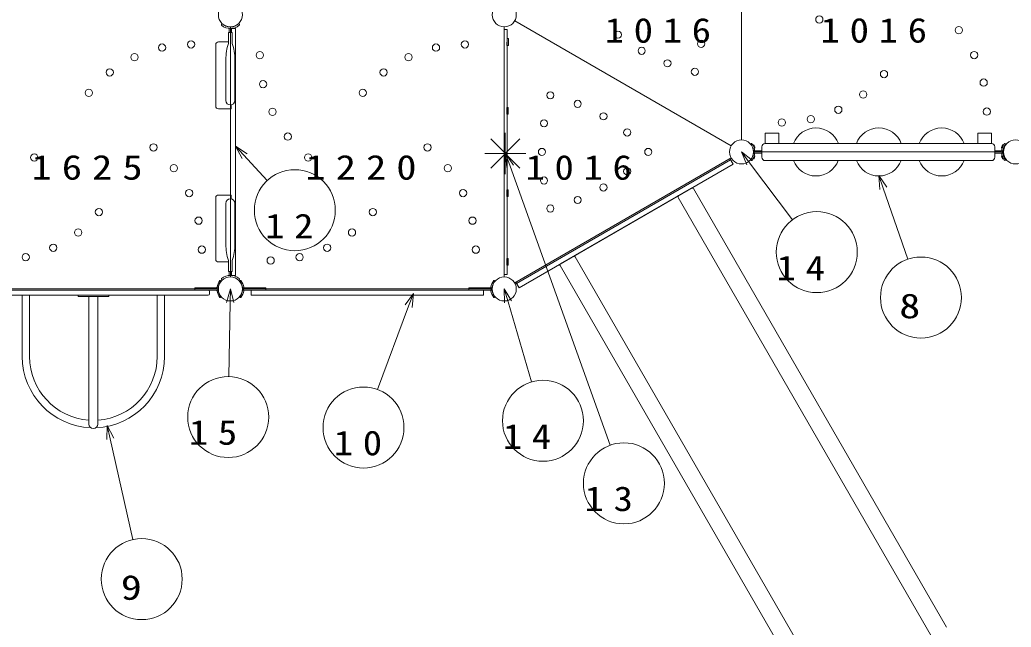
# Model space of a CAD drawing. Units: millimetres on the paper. Extents: x 0 to 420, y -594 to 297.
# Drawn here: x 156.7 to 218, y 144.8 to 182.3 of the extents above; entities that cross this region are included whole.
import ezdxf
from ezdxf.enums import TextEntityAlignment as Align

# ---------------------------------------------------------------- set-up
doc = ezdxf.new("R2010")
doc.units = ezdxf.units.MM
for name, color, linetype, lineweight in [('2D', 7, 'Continuous', 13), ('AM_5', 7, 'Continuous', 13), ('TEXT', 7, 'Continuous', 13)]:
    doc.layers.add(name, color=color, linetype=linetype, lineweight=lineweight)
doc.styles.add('ＭＳ ゴシック', font='')
doc.styles.get('ＭＳ ゴシック').set_extended_font_data('MS Gothic')

msp = doc.modelspace()

# ---------------------------------------------------------------- linework, layer by layer
at = {"layer": '2D'}
for p, q in [((201.309, 190.303), (201.309, 174.869)), ((201.309, 190.303), (201.309, 174.869)), ((169.22, 182.062), (169.209, 182.049)), ((169.743, 166.412), (169.743, 181.846)), ((169.744, 181.846), (169.744, 166.412)), ((170.268, 182.062), (170.278, 182.049)), ((186.659, 166.412), (186.659, 181.846)), ((186.66, 166.411), (186.66, 181.846)), ((187.301, 182.216), (200.667, 174.499)), ((200.668, 174.499), (187.301, 182.216)), ((169.627, 181.503), (169.86, 181.503)), ((169.627, 181.503), (169.627, 180.837)), ((169.669, 181.727), (169.669, 181.503)), ((169.744, 181.745), (169.744, 181.503)), ((169.744, 181.727), (169.744, 181.503)), ((169.744, 181.727), (169.744, 181.503)), ((169.819, 181.727), (169.819, 181.503)), ((170.059, 181.745), (169.824, 181.745)), ((169.86, 181.503), (169.86, 180.837)), ((170.059, 166.513), (170.059, 181.745)), ((186.659, 181.695), (186.66, 166.562)), ((186.829, 181.695), (186.659, 181.695)), ((186.829, 166.562), (186.829, 181.695)), ((168.844, 180.753), (168.844, 176.954)), ((169.627, 180.92), (169.01, 180.92)), ((186.823, 180.701), (186.828, 181.122)), ((186.91, 180.701), (186.823, 180.701)), ((186.828, 181.122), (186.91, 181.122)), ((186.91, 181.122), (186.91, 180.701)), ((169.465, 177.304), (169.465, 179.837)), ((170.022, 177.304), (170.022, 179.837)), ((169.794, 177.03), (169.794, 176.787)), ((169.794, 176.787), (169.01, 176.787)), ((169.743, 171.471), (169.743, 176.787)), ((186.822, 176.46), (186.826, 176.881)), ((186.909, 176.46), (186.822, 176.46)), ((186.826, 176.881), (186.909, 176.881)), ((186.909, 176.881), (186.909, 176.46)), ((186.724, 175.301), (186.724, 172.761)), ((202.774, 175.287), (203.621, 175.287)), ((202.774, 174.65), (202.774, 175.287)), ((203.621, 175.287), (203.621, 174.65)), ((215.906, 175.287), (216.753, 175.287)), ((215.906, 174.65), (215.906, 175.287)), ((216.753, 175.287), (216.753, 174.65)), ((187.622, 174.929), (185.826, 173.133)), ((185.826, 174.929), (187.622, 173.133)), ((201.925, 174.653), (201.876, 174.613)), ((201.876, 174.613), (201.897, 174.588)), ((201.897, 174.588), (201.921, 174.553)), ((201.921, 174.553), (201.946, 174.513)), ((201.93, 174.653), (201.925, 174.653)), ((201.942, 174.651), (201.93, 174.653)), ((201.946, 174.646), (201.942, 174.651)), ((201.951, 174.641), (201.946, 174.646)), ((201.946, 174.513), (201.97, 174.473)), ((201.97, 174.616), (201.951, 174.641)), ((201.993, 174.581), (201.97, 174.616)), ((202.012, 174.548), (201.993, 174.581)), ((202.016, 174.55), (202.012, 174.548)), ((202.04, 174.496), (202.012, 174.548)), ((202.04, 174.56), (202.016, 174.55)), ((202.059, 174.56), (202.04, 174.56)), ((202.063, 174.447), (202.04, 174.496)), ((202.073, 174.546), (202.059, 174.56)), ((202.082, 174.524), (202.073, 174.546)), ((202.091, 174.499), (202.082, 174.524)), ((202.103, 174.471), (202.091, 174.499)), ((202.774, 174.65), (216.743, 174.65)), ((217.402, 174.471), (217.414, 174.499)), ((217.414, 174.499), (217.423, 174.524)), ((217.423, 174.524), (217.432, 174.546)), ((217.432, 174.546), (217.446, 174.56)), ((217.442, 174.447), (217.465, 174.496)), ((217.446, 174.56), (217.465, 174.56)), ((217.465, 174.56), (217.488, 174.55)), ((217.465, 174.496), (217.493, 174.548)), ((217.488, 174.55), (217.493, 174.548)), ((217.493, 174.548), (217.512, 174.581)), ((217.512, 174.581), (217.535, 174.616)), ((217.535, 174.616), (217.554, 174.641)), ((217.559, 174.513), (217.535, 174.473)), ((217.554, 174.641), (217.559, 174.646)), ((217.559, 174.646), (217.563, 174.651)), ((217.584, 174.553), (217.559, 174.513)), ((217.563, 174.651), (217.575, 174.653)), ((217.575, 174.653), (217.58, 174.653)), ((217.58, 174.653), (217.629, 174.613)), ((217.608, 174.588), (217.584, 174.553)), ((217.629, 174.613), (217.608, 174.588)), ((170.059, 174.48), (170.462, 173.718)), ((170.79, 174.021), (170.059, 174.48)), ((172.024, 172.363), (170.059, 174.48)), ((187.994, 174.031), (185.454, 174.031)), ((201.97, 174.473), (201.991, 174.429)), ((201.991, 174.429), (202.009, 174.379)), ((201.991, 173.83), (202.009, 173.879)), ((202.009, 174.379), (202.023, 174.33)), ((202.009, 173.879), (202.023, 173.928)), ((202.023, 174.33), (202.037, 174.279)), ((202.023, 173.928), (202.037, 173.98)), ((202.037, 174.279), (202.045, 174.223)), ((202.037, 173.98), (202.045, 174.036)), ((202.045, 174.223), (202.049, 174.204)), ((202.045, 174.036), (202.049, 174.054)), ((202.049, 174.204), (202.059, 174.188)), ((202.049, 174.054), (202.059, 174.071)), ((202.05, 174.129), (217.484, 174.129)), ((202.059, 174.188), (202.073, 174.167)), ((202.059, 174.071), (202.073, 174.092)), ((202.082, 174.398), (202.063, 174.447)), ((202.073, 174.167), (202.082, 174.157)), ((202.073, 174.092), (202.082, 174.101)), ((202.098, 174.344), (202.082, 174.398)), ((202.082, 174.157), (202.087, 174.15)), ((202.082, 174.101), (202.087, 174.108)), ((202.098, 173.914), (202.082, 173.86)), ((202.087, 174.15), (202.115, 174.136)), ((202.087, 174.108), (202.115, 174.122)), ((202.096, 174.354), (202.119, 174.363)), ((202.096, 173.905), (202.119, 173.895)), ((202.11, 174.293), (202.098, 174.344)), ((202.11, 173.965), (202.098, 173.914)), ((202.115, 174.443), (202.103, 174.471)), ((202.119, 174.237), (202.11, 174.293)), ((202.119, 174.022), (202.11, 173.965)), ((202.124, 174.419), (202.115, 174.443)), ((202.115, 174.136), (202.117, 174.134)), ((202.115, 174.122), (202.117, 174.125)), ((202.117, 174.134), (202.152, 174.129)), ((202.117, 174.125), (202.152, 174.129)), ((202.119, 174.363), (202.133, 174.377)), ((202.119, 173.895), (202.133, 173.881)), ((202.133, 174.396), (202.124, 174.419)), ((202.133, 174.377), (202.133, 174.396)), ((202.133, 173.881), (202.133, 173.863)), ((202.562, 174.205), (202.14, 174.206)), ((202.562, 174.053), (202.14, 174.052)), ((202.152, 174.129), (202.562, 174.129)), ((202.152, 174.129), (202.562, 174.129)), ((202.562, 173.803), (202.562, 174.438)), ((216.955, 174.438), (216.955, 173.803)), ((216.955, 174.205), (217.364, 174.206)), ((217.353, 174.129), (216.955, 174.129)), ((217.353, 174.129), (216.955, 174.129)), ((216.955, 174.053), (217.364, 174.052)), ((217.388, 174.134), (217.353, 174.129)), ((217.388, 174.125), (217.353, 174.129)), ((217.371, 174.396), (217.381, 174.419)), ((217.371, 174.377), (217.371, 174.396)), ((217.385, 174.363), (217.371, 174.377)), ((217.385, 173.895), (217.371, 173.881)), ((217.371, 173.881), (217.371, 173.863)), ((217.381, 174.419), (217.39, 174.443)), ((217.409, 174.354), (217.385, 174.363)), ((217.385, 174.237), (217.395, 174.293)), ((217.385, 174.022), (217.395, 173.965)), ((217.409, 173.905), (217.385, 173.895)), ((217.39, 174.136), (217.388, 174.134)), ((217.39, 174.122), (217.388, 174.125)), ((217.39, 174.443), (217.402, 174.471)), ((217.418, 174.15), (217.39, 174.136)), ((217.418, 174.108), (217.39, 174.122)), ((217.395, 174.293), (217.407, 174.344)), ((217.395, 173.965), (217.407, 173.914)), ((217.407, 174.344), (217.423, 174.398)), ((217.407, 173.914), (217.423, 173.86)), ((217.423, 174.157), (217.418, 174.15)), ((217.423, 174.101), (217.418, 174.108)), ((217.423, 174.398), (217.442, 174.447)), ((217.432, 174.167), (217.423, 174.157)), ((217.432, 174.092), (217.423, 174.101)), ((217.446, 174.188), (217.432, 174.167)), ((217.446, 174.071), (217.432, 174.092)), ((217.456, 174.204), (217.446, 174.188)), ((217.456, 174.054), (217.446, 174.071)), ((217.46, 174.223), (217.456, 174.204)), ((217.46, 174.036), (217.456, 174.054)), ((217.467, 174.279), (217.46, 174.223)), ((217.467, 173.98), (217.46, 174.036)), ((217.481, 174.33), (217.467, 174.279)), ((217.481, 173.928), (217.467, 173.98)), ((217.495, 174.379), (217.481, 174.33)), ((217.495, 173.879), (217.481, 173.928)), ((217.514, 174.429), (217.495, 174.379)), ((217.514, 173.83), (217.495, 173.879)), ((217.535, 174.473), (217.514, 174.429)), ((200.667, 173.758), (187.301, 166.041)), ((200.667, 173.758), (187.301, 166.041)), ((187.303, 166.042), (200.666, 173.757)), ((187.413, 166.019), (200.631, 173.651)), ((187.571, 165.745), (200.79, 173.376)), ((200.79, 173.376), (200.594, 173.716)), ((201.876, 173.645), (201.897, 173.671)), ((201.925, 173.605), (201.876, 173.645)), ((201.897, 173.671), (201.921, 173.706)), ((201.921, 173.706), (201.946, 173.746)), ((201.93, 173.605), (201.925, 173.605)), ((201.942, 173.608), (201.93, 173.605)), ((201.946, 173.612), (201.942, 173.608)), ((201.946, 173.746), (201.97, 173.785)), ((201.951, 173.617), (201.946, 173.612)), ((201.97, 173.643), (201.951, 173.617)), ((201.97, 173.785), (201.991, 173.83)), ((201.993, 173.678), (201.97, 173.643)), ((202.012, 173.711), (201.993, 173.678)), ((202.04, 173.762), (202.012, 173.711)), ((202.016, 173.708), (202.012, 173.71)), ((202.04, 173.699), (202.016, 173.708)), ((202.063, 173.811), (202.04, 173.762)), ((202.059, 173.699), (202.04, 173.699)), ((202.073, 173.713), (202.059, 173.699)), ((202.082, 173.86), (202.063, 173.811)), ((202.082, 173.734), (202.073, 173.713)), ((202.091, 173.76), (202.082, 173.734)), ((202.103, 173.788), (202.091, 173.76)), ((202.115, 173.816), (202.103, 173.788)), ((202.124, 173.839), (202.115, 173.816)), ((202.133, 173.863), (202.124, 173.839)), ((216.743, 173.591), (202.774, 173.591)), ((217.371, 173.863), (217.381, 173.839)), ((217.381, 173.839), (217.39, 173.816)), ((217.39, 173.816), (217.402, 173.788)), ((217.402, 173.788), (217.414, 173.76)), ((217.414, 173.76), (217.423, 173.734)), ((217.423, 173.86), (217.442, 173.811)), ((217.423, 173.734), (217.432, 173.713)), ((217.432, 173.713), (217.446, 173.699)), ((217.442, 173.811), (217.465, 173.762)), ((217.446, 173.699), (217.465, 173.699)), ((217.465, 173.762), (217.493, 173.711)), ((217.465, 173.699), (217.488, 173.708)), ((217.488, 173.708), (217.493, 173.71)), ((217.493, 173.711), (217.512, 173.678)), ((217.512, 173.678), (217.535, 173.643)), ((217.535, 173.785), (217.514, 173.83)), ((217.559, 173.746), (217.535, 173.785)), ((217.535, 173.643), (217.554, 173.617)), ((217.554, 173.617), (217.559, 173.612)), ((217.584, 173.706), (217.559, 173.746)), ((217.559, 173.612), (217.563, 173.608)), ((217.563, 173.608), (217.575, 173.605)), ((217.575, 173.605), (217.58, 173.605)), ((217.58, 173.605), (217.629, 173.645)), ((217.608, 173.671), (217.584, 173.706)), ((217.629, 173.645), (217.608, 173.671)), ((169.794, 171.471), (169.01, 171.471)), ((169.794, 171.228), (169.794, 171.471)), ((186.822, 171.376), (186.826, 171.798)), ((186.826, 171.798), (186.909, 171.798)), ((186.909, 171.798), (186.909, 171.376)), ((198.222, 171.894), (190.139, 167.227)), ((213.96, 144.801), (198.335, 171.863)), ((168.844, 167.504), (168.844, 171.304)), ((169.465, 170.954), (169.465, 168.421)), ((170.022, 170.954), (170.022, 168.421)), ((186.909, 171.376), (186.822, 171.376)), ((213.022, 144.259), (197.397, 171.322)), ((169.627, 167.338), (169.01, 167.338)), ((169.627, 166.754), (169.627, 167.421)), ((169.86, 166.754), (169.86, 167.421)), ((186.822, 167.135), (186.826, 167.556)), ((186.909, 167.135), (186.822, 167.135)), ((186.826, 167.556), (186.909, 167.556)), ((186.909, 167.556), (186.909, 167.135)), ((206.671, 140.593), (191.047, 167.655)), ((169.627, 166.754), (169.86, 166.754)), ((169.669, 166.531), (169.669, 166.754)), ((169.744, 166.513), (169.744, 166.754)), ((169.744, 166.531), (169.744, 166.754)), ((169.744, 166.531), (169.744, 166.754)), ((169.819, 166.531), (169.819, 166.754)), ((186.66, 166.562), (186.829, 166.562)), ((205.733, 140.051), (190.109, 167.113)), ((169.115, 166.193), (169.098, 166.192)), ((169.163, 166.153), (169.115, 166.193)), ((169.22, 166.196), (169.209, 166.209)), ((169.824, 166.513), (170.059, 166.513)), ((170.268, 166.196), (170.278, 166.209)), ((170.325, 166.153), (170.372, 166.193)), ((170.372, 166.193), (170.39, 166.192)), ((186.031, 166.193), (186.013, 166.192)), ((186.079, 166.153), (186.031, 166.193)), ((187.571, 165.745), (187.375, 166.084)), ((153.569, 165.671), (169.003, 165.671)), ((154.203, 165.596), (168.369, 165.596)), ((167.545, 165.746), (167.545, 165.671)), ((168.888, 165.746), (167.545, 165.746)), ((167.545, 165.596), (167.545, 165.671)), ((168.888, 165.671), (167.545, 165.671)), ((168.888, 165.671), (167.545, 165.671)), ((168.888, 165.596), (167.545, 165.596)), ((168.452, 165.363), (168.452, 165.513)), ((170.484, 165.671), (185.919, 165.671)), ((185.918, 165.671), (170.484, 165.671)), ((170.6, 165.746), (171.942, 165.746)), ((170.6, 165.671), (171.942, 165.671)), ((170.6, 165.671), (171.942, 165.671)), ((170.6, 165.596), (171.942, 165.596)), ((171.035, 165.28), (171.035, 165.596)), ((171.035, 165.596), (185.368, 165.596)), ((171.942, 165.746), (171.942, 165.671)), ((171.942, 165.596), (171.942, 165.671)), ((181.045, 165.389), (180.545, 164.686)), ((180.754, 164.608), (181.045, 165.389)), ((180.964, 164.53), (181.045, 165.389)), ((184.461, 165.746), (184.461, 165.671)), ((185.803, 165.746), (184.461, 165.746)), ((184.461, 165.596), (184.461, 165.671)), ((185.803, 165.671), (184.461, 165.671)), ((185.803, 165.671), (184.461, 165.671)), ((185.803, 165.596), (184.461, 165.596)), ((185.368, 165.28), (185.368, 165.596)), ((154.203, 165.28), (168.369, 165.28)), ((156.893, 161.504), (156.893, 165.28)), ((157.346, 161.504), (157.346, 165.28)), ((160.336, 165.28), (162.236, 165.28)), ((160.336, 165.205), (160.336, 165.28)), ((160.336, 165.205), (162.236, 165.205)), ((161.003, 157.338), (161.003, 165.205)), ((161.569, 157.338), (161.569, 165.205)), ((162.236, 165.205), (162.236, 165.28)), ((165.226, 161.504), (165.226, 165.28)), ((165.679, 161.504), (165.679, 165.28)), ((169.115, 165.149), (169.098, 165.15)), ((169.163, 165.188), (169.115, 165.149)), ((170.325, 165.188), (170.372, 165.149)), ((170.372, 165.149), (170.39, 165.15)), ((171.035, 165.28), (185.368, 165.28)), ((186.031, 165.149), (186.013, 165.15)), ((186.079, 165.188), (186.031, 165.149)), ((178.838, 159.462), (180.754, 164.608))]:
    msp.add_line(p, q, dxfattribs=at)
for centre, radius in [((169.744, 182.587), 0.741), ((186.66, 182.586), 0.741), ((206.116, 182.304), 0.225), ((214.735, 181.641), 0.225), ((193.68, 181.366), 0.219), ((165.526, 180.567), 0.225), ((167.316, 180.765), 0.225), ((182.442, 180.567), 0.225), ((184.231, 180.765), 0.225), ((198.817, 180.801), 0.219), ((163.824, 179.981), 0.225), ((171.565, 180.098), 0.225), ((180.74, 179.981), 0.225), ((195.144, 180.37), 0.219), ((215.679, 180.108), 0.225), ((196.738, 179.601), 0.219), ((162.292, 179.037), 0.225), ((179.208, 179.037), 0.225), ((198.428, 179.074), 0.219), ((210.11, 178.935), 0.225), ((171.764, 178.309), 0.225), ((216.265, 178.406), 0.225), ((161.003, 177.78), 0.225), ((177.919, 177.78), 0.225), ((189.502, 177.623), 0.219), ((208.821, 177.678), 0.225), ((191.192, 177.096), 0.219), ((207.289, 176.734), 0.225), ((172.349, 176.607), 0.225), ((192.786, 176.327), 0.219), ((205.586, 176.148), 0.225), ((216.463, 176.617), 0.225), ((189.113, 175.896), 0.219), ((203.797, 175.95), 0.225), ((173.293, 175.075), 0.225), ((194.25, 175.331), 0.219), ((164.997, 174.411), 0.225), ((181.913, 174.411), 0.225), ((201.309, 174.129), 0.741), ((218.225, 174.129), 0.741), ((157.635, 173.786), 0.225), ((174.55, 173.786), 0.225), ((188.982, 174.131), 0.219), ((195.551, 174.131), 0.219), ((166.254, 173.123), 0.225), ((183.17, 173.123), 0.225), ((173.724, 170.53), 2.5), ((194.25, 172.93), 0.219), ((189.113, 172.365), 0.219), ((192.786, 171.935), 0.219), ((167.198, 171.59), 0.225), ((184.114, 171.59), 0.225), ((189.502, 170.638), 0.219), ((191.192, 171.165), 0.219), ((161.628, 170.418), 0.225), ((178.544, 170.418), 0.225), ((167.784, 169.888), 0.225), ((184.7, 169.888), 0.225), ((160.34, 169.16), 0.225), ((177.256, 169.16), 0.225), ((158.807, 168.216), 0.225), ((175.723, 168.216), 0.225), ((157.105, 167.631), 0.225), ((167.982, 168.099), 0.225), ((174.021, 167.631), 0.225), ((184.898, 168.099), 0.225), ((172.232, 167.432), 0.225), ((169.744, 165.671), 0.741), ((186.659, 165.671), 0.741), ((177.965, 157.119), 2.5)]:
    msp.add_circle(centre, radius, dxfattribs=at)
for centre, radius, start, end in [((169.286, 181.985), 0.1, 140.20818, 192.82201), ((169.221, 181.97), 0.0333, 192.82201, 229.70168), ((169.744, 182.587), 0.842, 229.70168, 310.29832), ((169.744, 182.587), 0.742, 225.05104, 314.94896), ((170.201, 181.985), 0.1, 347.17799, 39.79182), ((170.266, 181.97), 0.0333, 310.29832, 347.17799), ((169.635, 181.727), 0.0333, 0, 42.14378), ((169.852, 181.727), 0.0333, 137.85622, 180), ((169.01, 180.753), 0.167, 90, 180), ((172.605, 179.837), 3.14, 161.63328, 180), ((166.882, 179.837), 3.14, 0, 18.36672), ((169.01, 176.954), 0.167, 180, 270), ((169.744, 177.304), 0.278, 180, 0), ((205.904, 174.129), 1.482, 20.60957, 159.39043), ((209.788, 174.129), 1.482, 20.60957, 159.39043), ((213.671, 174.129), 1.482, 20.60957, 159.39043), ((202.774, 174.438), 0.212, 90, 180), ((216.743, 174.438), 0.212, 0, 90), ((202.14, 174.229), 0.0225, 159.54433, 269.84598), ((202.14, 174.029), 0.0225, 90.15402, 200.45567), ((217.364, 174.229), 0.0225, 270.15402, 20.45567), ((217.364, 174.029), 0.0225, 339.54433, 89.84598), ((202.774, 173.803), 0.212, 180, 270), ((205.904, 174.129), 1.482, 201.26171, 338.73829), ((209.788, 174.129), 1.482, 201.26171, 338.73829), ((213.671, 174.129), 1.482, 201.26171, 338.73829), ((216.743, 173.803), 0.212, 270, 0), ((169.01, 171.304), 0.167, 90, 180), ((197.469, 171.363), 0.0833, 120, 210), ((198.263, 171.822), 0.0833, 30, 120), ((169.744, 170.954), 0.278, 0, 180), ((172.605, 168.421), 3.14, 180, 198.36672), ((166.882, 168.421), 3.14, 341.63328, 0), ((169.01, 167.504), 0.167, 180, 270), ((190.181, 167.155), 0.0833, 120, 210), ((190.974, 167.613), 0.0833, 30, 120), ((169.635, 166.531), 0.0333, 317.85622, 0), ((169.852, 166.531), 0.0333, 180, 222.14378), ((169.744, 165.671), 0.83, 141.14408, 172.81924), ((169.744, 165.671), 0.755, 140.29097, 172.81924), ((169.286, 166.273), 0.1, 167.17799, 219.79182), ((169.221, 166.287), 0.0333, 130.29832, 167.17799), ((169.744, 165.671), 0.842, 49.70168, 130.29832), ((169.744, 165.671), 0.742, 45.05104, 134.94896), ((170.201, 166.273), 0.1, 320.20818, 12.82201), ((170.266, 166.287), 0.0333, 12.82201, 49.70168), ((169.744, 165.671), 0.755, 7.18076, 39.70903), ((169.744, 165.671), 0.83, 7.18076, 38.85592), ((186.66, 165.671), 0.83, 141.14408, 172.81924), ((186.66, 165.671), 0.755, 140.29097, 172.81924), ((168.369, 165.513), 0.0833, 0, 90), ((168.369, 165.363), 0.0833, 270, 0), ((168.888, 165.779), 0.0332, 270, 352.81924), ((168.888, 165.779), 0.108, 270, 352.81924), ((168.888, 165.563), 0.108, 7.18076, 90), ((168.888, 165.563), 0.0332, 7.18076, 90), ((169.744, 165.671), 0.83, 187.18076, 218.85592), ((169.744, 165.671), 0.755, 187.18076, 219.70903), ((169.744, 165.671), 0.755, 320.29097, 352.81924), ((169.744, 165.671), 0.83, 321.14408, 352.81924), ((170.6, 165.779), 0.108, 187.18076, 270), ((170.6, 165.563), 0.108, 90, 172.81924), ((170.6, 165.779), 0.0332, 187.18076, 270), ((170.6, 165.563), 0.0332, 90, 172.81924), ((185.803, 165.779), 0.0332, 270, 352.81924), ((185.803, 165.779), 0.108, 270, 352.81924), ((185.803, 165.563), 0.108, 7.18076, 90), ((185.803, 165.563), 0.0332, 7.18076, 90), ((186.66, 165.671), 0.83, 187.18076, 218.85592), ((186.66, 165.671), 0.755, 187.18076, 219.70903), ((161.286, 161.504), 4.393, 180, 267.72328), ((161.286, 161.504), 3.94, 180, 265.87619), ((161.286, 161.504), 4.393, 272.27671, 0), ((161.286, 161.504), 3.94, 274.12381, 0), ((161.286, 157.338), 0.283, 180, 0)]:
    msp.add_arc(centre, radius, start, end, dxfattribs=at)
at = {"layer": 'AM_5'}
for p, q in [((186.739, 174.03), (186.811, 173.171)), ((187.231, 173.321), (186.739, 174.03)), ((187.021, 173.246), (186.739, 174.03)), ((201.309, 174.129), (201.631, 173.328)), ((201.988, 173.597), (201.309, 174.129)), ((201.81, 173.462), (201.309, 174.129)), ((204.455, 169.944), (201.81, 173.462)), ((193.203, 156.029), (187.021, 173.246)), ((209.791, 172.68), (209.852, 171.82)), ((210.274, 171.965), (209.791, 172.68)), ((210.063, 171.892), (209.791, 172.68)), ((211.576, 167.506), (210.063, 171.892)), ((169.744, 165.671), (169.506, 164.842)), ((169.73, 164.838), (169.744, 165.671)), ((169.953, 164.834), (169.744, 165.671)), ((186.66, 165.671), (186.68, 164.808)), ((187.109, 164.934), (186.66, 165.671)), ((186.895, 164.871), (186.66, 165.671)), ((169.653, 160.269), (169.73, 164.838)), ((188.344, 159.939), (186.895, 164.871)), ((162.14, 157.236), (162.105, 156.374)), ((162.541, 156.472), (162.14, 157.236)), ((162.323, 156.423), (162.14, 157.236)), ((163.72, 150.207), (162.323, 156.423))]:
    msp.add_line(p, q, dxfattribs=at)
for centre in [(205.957, 167.945), (212.391, 165.143), (169.611, 157.769), (189.049, 157.541), (194.048, 153.676), (164.268, 147.768)]:
    msp.add_circle(centre, 2.5, dxfattribs=at)

# ---------------------------------------------------------------- texts
at = {"layer": '2D', "char_height": 1.527, "attachment_point": 7, "style": 'ＭＳ ゴシック'}
for s, insert in [('\\T1.5;\\W1.15;12', (171.889, 168.794)), ('\\T1.5;\\W1.15;10', (176.13, 155.383))]:
    msp.add_mtext(s, dxfattribs=dict(at, insert=insert))
at = {"layer": 'AM_5', "style": 'ＭＳ ゴシック', "width": 1.25}
for s, p in [('8', (211.052, 163.407)), ('9', (162.979, 146.032))]:
    msp.add_text(s, height=1.527, dxfattribs=at).set_placement(p, align=Align.BOTTOM_LEFT)
at = {"layer": 'AM_5', "char_height": 1.527, "attachment_point": 7, "style": 'ＭＳ ゴシック'}
for s, insert in [('\\T1.5;\\W1.15;14', (203.477, 166.209)), ('\\T1.5;\\W1.15;15', (167.18, 156.033)), ('\\T1.5;\\W1.15;14', (186.569, 155.805)), ('\\T1.5;\\W1.15;13', (191.617, 151.94))]:
    msp.add_mtext(s, dxfattribs=dict(at, insert=insert))
at = {"layer": 'TEXT', "char_height": 1.527, "attachment_point": 7, "style": 'ＭＳ ゴシック'}
for s, insert in [('\\T1.5;\\W1.15;1016', (192.858, 180.845)), ('\\T1.5;\\W1.15;1016', (206.196, 180.85)), ('\\T1.5;\\W1.2;1625', (157.466, 172.393)), ('\\T1.5;\\W1.2;1220', (174.382, 172.393)), ('\\T1.5;\\W1.15;1016', (187.968, 172.387))]:
    msp.add_mtext(s, dxfattribs=dict(at, insert=insert))

doc.saveas('drawing.dxf')
